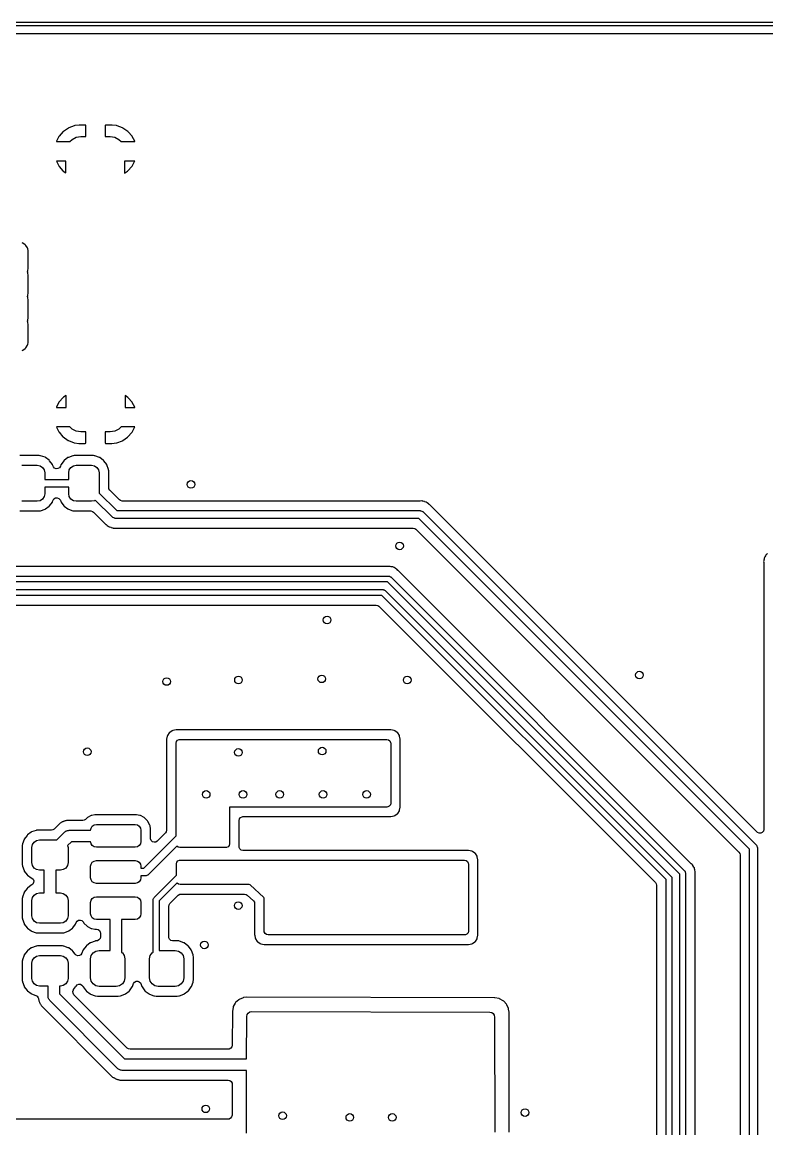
# Model space of a CAD drawing. Extents: x 0 to 4.25, y -4.33 to 0.
# Drawn here: x 0.429 to 1.201, y -1.145 to 0.002 of the extents above; entities that cross this region are included whole.
import ezdxf

# ---------------------------------------------------------------- set-up
doc = ezdxf.new("R2010")
doc.units = 0
doc.header["$MEASUREMENT"] = 0
doc.layers.add('BLACK', color=7, linetype='CONTINUOUS')

msp = doc.modelspace()

# ---------------------------------------------------------------- linework, layer by layer
at = {"layer": 'BLACK', "linetype": 'CONTINUOUS'}
for p, q in [((0, 0.001969), (4.25197, 0.001969)), ((4.25, -0.001969), (0.001969, -0.001969)), ((0.013961, -0.009961), (4.23801, -0.009961)), ((0.471928, -0.11154), (0.467861, -0.116106)), ((0.472281, -0.11123), (0.471928, -0.11154)), ((0.47732, -0.107767), (0.472281, -0.11123)), ((0.477736, -0.107549), (0.47732, -0.107767)), ((0.483455, -0.105388), (0.477736, -0.107549)), ((0.483911, -0.105276), (0.483455, -0.105388)), ((0.488447, -0.104727), (0.483911, -0.105276)), ((0.488683, -0.104713), (0.488447, -0.104727)), ((0.49513, -0.104713), (0.488683, -0.104713)), ((0.495274, -0.104817), (0.49513, -0.104713)), ((0.495339, -0.105016), (0.495274, -0.104817)), ((0.495433, -0.105307), (0.495339, -0.105016)), ((0.495433, -0.116673), (0.495433, -0.105307)), ((0.515617, -0.104872), (0.515512, -0.105016)), ((0.515512, -0.105016), (0.515512, -0.116673)), ((0.516106, -0.104713), (0.515617, -0.104872)), ((0.522394, -0.104713), (0.516106, -0.104713)), ((0.522649, -0.104729), (0.522394, -0.104713)), ((0.527312, -0.105343), (0.522649, -0.104729)), ((0.527767, -0.10546), (0.527312, -0.105343)), ((0.533464, -0.107681), (0.527767, -0.10546)), ((0.533877, -0.107903), (0.533464, -0.107681)), ((0.53888, -0.111419), (0.533877, -0.107903)), ((0.539229, -0.111733), (0.53888, -0.111419)), ((0.543249, -0.116341), (0.539229, -0.111733)), ((0.465, -0.121388), (0.464928, -0.121802)), ((0.464928, -0.121802), (0.465093, -0.12189)), ((0.467593, -0.116491), (0.465, -0.121388)), ((0.465093, -0.12189), (0.478946, -0.12189)), ((0.467861, -0.116106), (0.467593, -0.116491)), ((0.478946, -0.12189), (0.481249, -0.119587)), ((0.481249, -0.119587), (0.485502, -0.11742)), ((0.485502, -0.11742), (0.490216, -0.116673)), ((0.490216, -0.116673), (0.495433, -0.116673)), ((0.515512, -0.116673), (0.520728, -0.116673)), ((0.520728, -0.116673), (0.525443, -0.11742)), ((0.525443, -0.11742), (0.529696, -0.119587)), ((0.529696, -0.119587), (0.531998, -0.12189)), ((0.531998, -0.12189), (0.545607, -0.12189)), ((0.543512, -0.116729), (0.543249, -0.116341)), ((0.546007, -0.121563), (0.543512, -0.116729)), ((0.545607, -0.12189), (0.546007, -0.12176)), ((0.546007, -0.12176), (0.546007, -0.121563)), ((0.465338, -0.141969), (0.464937, -0.142099)), ((0.464937, -0.142099), (0.464937, -0.142295)), ((0.464937, -0.142295), (0.467432, -0.147129)), ((0.474567, -0.141969), (0.465338, -0.141969)), ((0.467432, -0.147129), (0.467696, -0.147518)), ((0.467696, -0.147518), (0.471716, -0.152125)), ((0.474567, -0.154198), (0.474567, -0.141969)), ((0.535591, -0.141969), (0.535591, -0.154741)), ((0.545852, -0.141969), (0.535591, -0.141969)), ((0.539017, -0.152318), (0.543084, -0.147753)), ((0.543084, -0.147753), (0.543352, -0.147367)), ((0.543352, -0.147367), (0.545945, -0.142471)), ((0.546017, -0.142056), (0.545852, -0.141969)), ((0.545945, -0.142471), (0.546017, -0.142056)), ((0.471716, -0.152125), (0.472065, -0.152439)), ((0.472065, -0.152439), (0.474567, -0.154198)), ((0.535591, -0.154741), (0.538664, -0.152628)), ((0.538664, -0.152628), (0.539017, -0.152318)), ((0.429963, -0.227073), (0.429263, -0.226783)), ((0.432622, -0.22885), (0.429963, -0.227073)), ((0.433158, -0.229386), (0.432622, -0.22885)), ((0.434935, -0.232045), (0.433158, -0.229386)), ((0.435225, -0.232744), (0.434935, -0.232045)), ((0.435691, -0.235088), (0.435225, -0.232744)), ((0.435728, -0.23547), (0.435691, -0.235088)), ((0.435728, -0.252798), (0.435728, -0.23547)), ((0.434978, -0.256705), (0.435159, -0.255912)), ((0.435188, -0.257941), (0.434978, -0.256705)), ((0.435148, -0.25591), (0.435691, -0.25318)), ((0.435159, -0.255912), (0.435148, -0.25591)), ((0.435148, -0.257949), (0.435188, -0.257941)), ((0.435691, -0.260678), (0.435148, -0.257949)), ((0.435691, -0.25318), (0.435728, -0.252798)), ((0.435728, -0.26106), (0.435691, -0.260678)), ((0.435728, -0.278389), (0.435728, -0.26106)), ((0.434978, -0.282295), (0.435159, -0.281502)), ((0.435188, -0.283531), (0.434978, -0.282295)), ((0.435148, -0.2815), (0.435691, -0.27877)), ((0.435159, -0.281502), (0.435148, -0.2815)), ((0.435148, -0.283539), (0.435188, -0.283531)), ((0.435691, -0.286269), (0.435148, -0.283539)), ((0.435691, -0.27877), (0.435728, -0.278389)), ((0.435728, -0.286651), (0.435691, -0.286269)), ((0.435728, -0.303979), (0.435728, -0.286651)), ((0.434978, -0.307886), (0.435159, -0.307093)), ((0.435188, -0.309122), (0.434978, -0.307886)), ((0.435148, -0.307091), (0.435691, -0.304361)), ((0.435159, -0.307093), (0.435148, -0.307091)), ((0.435148, -0.30913), (0.435188, -0.309122)), ((0.435691, -0.31186), (0.435148, -0.30913)), ((0.435691, -0.304361), (0.435728, -0.303979)), ((0.435728, -0.312241), (0.435691, -0.31186)), ((0.435728, -0.32957), (0.435728, -0.312241)), ((0.434935, -0.332995), (0.435225, -0.332295)), ((0.435225, -0.332295), (0.435691, -0.329951)), ((0.435691, -0.329951), (0.435728, -0.32957)), ((0.429263, -0.338256), (0.429963, -0.337966)), ((0.429963, -0.337966), (0.432622, -0.336189)), ((0.432622, -0.336189), (0.433158, -0.335654)), ((0.433158, -0.335654), (0.434935, -0.332995)), ((0.471928, -0.387131), (0.467861, -0.391696)), ((0.472281, -0.38682), (0.471928, -0.387131)), ((0.474961, -0.384978), (0.472281, -0.38682)), ((0.474961, -0.39748), (0.474961, -0.384978)), ((0.53888, -0.387009), (0.535984, -0.384974)), ((0.535984, -0.384974), (0.535984, -0.39748)), ((0.539229, -0.387323), (0.53888, -0.387009)), ((0.543249, -0.391931), (0.539229, -0.387323)), ((0.465, -0.396978), (0.464928, -0.397393)), ((0.464928, -0.397393), (0.465093, -0.39748)), ((0.467593, -0.392081), (0.465, -0.396978)), ((0.465093, -0.39748), (0.474961, -0.39748)), ((0.467861, -0.391696), (0.467593, -0.392081)), ((0.535984, -0.39748), (0.545607, -0.39748)), ((0.543512, -0.392319), (0.543249, -0.391931)), ((0.546007, -0.397154), (0.543512, -0.392319)), ((0.545607, -0.39748), (0.546007, -0.39735)), ((0.546007, -0.39735), (0.546007, -0.397154)), ((0.465338, -0.417559), (0.464937, -0.417689)), ((0.464937, -0.417689), (0.464937, -0.417886)), ((0.464937, -0.417886), (0.467432, -0.42272)), ((0.478946, -0.417559), (0.465338, -0.417559)), ((0.467432, -0.42272), (0.467696, -0.423108)), ((0.467696, -0.423108), (0.471716, -0.427716)), ((0.481249, -0.419862), (0.478946, -0.417559)), ((0.485502, -0.422029), (0.481249, -0.419862)), ((0.490216, -0.422776), (0.485502, -0.422029)), ((0.495433, -0.422776), (0.490216, -0.422776)), ((0.495433, -0.434433), (0.495433, -0.422776)), ((0.520728, -0.422776), (0.515512, -0.422776)), ((0.515512, -0.422776), (0.515512, -0.434142)), ((0.525443, -0.422029), (0.520728, -0.422776)), ((0.529696, -0.419862), (0.525443, -0.422029)), ((0.531998, -0.417559), (0.529696, -0.419862)), ((0.545852, -0.417559), (0.531998, -0.417559)), ((0.539017, -0.427908), (0.543084, -0.423343)), ((0.543084, -0.423343), (0.543352, -0.422958)), ((0.543352, -0.422958), (0.545945, -0.418061)), ((0.546017, -0.417646), (0.545852, -0.417559)), ((0.545945, -0.418061), (0.546017, -0.417646)), ((0.471716, -0.427716), (0.472065, -0.42803)), ((0.472065, -0.42803), (0.477068, -0.431546)), ((0.477068, -0.431546), (0.477481, -0.431768)), ((0.477481, -0.431768), (0.483178, -0.433989)), ((0.483178, -0.433989), (0.483632, -0.434106)), ((0.483632, -0.434106), (0.488295, -0.434719)), ((0.488295, -0.434719), (0.488551, -0.434736)), ((0.488551, -0.434736), (0.494839, -0.434736)), ((0.494839, -0.434736), (0.495328, -0.434577)), ((0.495328, -0.434577), (0.495433, -0.434433)), ((0.515512, -0.434142), (0.515671, -0.434631)), ((0.515671, -0.434631), (0.515815, -0.434736)), ((0.515815, -0.434736), (0.522262, -0.434736)), ((0.522262, -0.434736), (0.522498, -0.434722)), ((0.522498, -0.434722), (0.527033, -0.434173)), ((0.527033, -0.434173), (0.527489, -0.434061)), ((0.527489, -0.434061), (0.533209, -0.4319)), ((0.533209, -0.4319), (0.533625, -0.431682)), ((0.533625, -0.431682), (0.538664, -0.428219)), ((0.538664, -0.428219), (0.539017, -0.427908)), ((0.446966, -0.447303), (0.427129, -0.447303)), ((0.44715, -0.447312), (0.446966, -0.447303)), ((0.448066, -0.447398), (0.44715, -0.447312)), ((0.483283, -0.447351), (0.482367, -0.447438)), ((0.483467, -0.447343), (0.483283, -0.447351)), ((0.503304, -0.447343), (0.483467, -0.447343)), ((0.503488, -0.447351), (0.503304, -0.447343)), ((0.504404, -0.447438), (0.503488, -0.447351)), ((0.429173, -0.457283), (0.444921, -0.457283)), ((0.444921, -0.457283), (0.447935, -0.457883)), ((0.447935, -0.457883), (0.450489, -0.45959)), ((0.448529, -0.4475), (0.448066, -0.447398)), ((0.453094, -0.449103), (0.448529, -0.4475)), ((0.453606, -0.449374), (0.453094, -0.449103)), ((0.457453, -0.452216), (0.453606, -0.449374)), ((0.457863, -0.452626), (0.457453, -0.452216)), ((0.460704, -0.456473), (0.457863, -0.452626)), ((0.460976, -0.456985), (0.460704, -0.456473)), ((0.461449, -0.458334), (0.460976, -0.456985)), ((0.461834, -0.459133), (0.461449, -0.458334)), ((0.468998, -0.458334), (0.468049, -0.45984)), ((0.469457, -0.457024), (0.468998, -0.458334)), ((0.469729, -0.456512), (0.469457, -0.457024)), ((0.47257, -0.452665), (0.469729, -0.456512)), ((0.47298, -0.452255), (0.47257, -0.452665)), ((0.476827, -0.449414), (0.47298, -0.452255)), ((0.477339, -0.449142), (0.476827, -0.449414)), ((0.481904, -0.447539), (0.477339, -0.449142)), ((0.479944, -0.459629), (0.482499, -0.457922)), ((0.482367, -0.447438), (0.481904, -0.447539)), ((0.482499, -0.457922), (0.485512, -0.457323)), ((0.485512, -0.457323), (0.50126, -0.457323)), ((0.50126, -0.457323), (0.504273, -0.457922)), ((0.504273, -0.457922), (0.506828, -0.459629)), ((0.504868, -0.447539), (0.504404, -0.447438)), ((0.509432, -0.449142), (0.504868, -0.447539)), ((0.509945, -0.449414), (0.509432, -0.449142)), ((0.513792, -0.452255), (0.509945, -0.449414)), ((0.514202, -0.452665), (0.513792, -0.452255)), ((0.517043, -0.456512), (0.514202, -0.452665)), ((0.517314, -0.457024), (0.517043, -0.456512)), ((0.518917, -0.461589), (0.517314, -0.457024)), ((0.450489, -0.45959), (0.452196, -0.462144)), ((0.452196, -0.462144), (0.452795, -0.465157)), ((0.452795, -0.465157), (0.452795, -0.471984)), ((0.463092, -0.460393), (0.461834, -0.459133)), ((0.464771, -0.460983), (0.463092, -0.460393)), ((0.46654, -0.460786), (0.464771, -0.460983)), ((0.468049, -0.45984), (0.46654, -0.460786)), ((0.477638, -0.465197), (0.478237, -0.462184)), ((0.477638, -0.471984), (0.477638, -0.465197)), ((0.478237, -0.462184), (0.479944, -0.459629)), ((0.506828, -0.459629), (0.508534, -0.462184)), ((0.508534, -0.462184), (0.509134, -0.465197)), ((0.509134, -0.465197), (0.509134, -0.486115)), ((0.519019, -0.462052), (0.518917, -0.461589)), ((0.519105, -0.462968), (0.519019, -0.462052)), ((0.519114, -0.463152), (0.519105, -0.462968)), ((0.519114, -0.480324), (0.519114, -0.463152)), ((0.452795, -0.471984), (0.477638, -0.471984)), ((0.477638, -0.479984), (0.452795, -0.479984)), ((0.452795, -0.479984), (0.452795, -0.486811)), ((0.477638, -0.48685), (0.477638, -0.479984)), ((0.519339, -0.481645), (0.519114, -0.480324)), ((0.520286, -0.483152), (0.519339, -0.481645)), ((0.450489, -0.492379), (0.447935, -0.494086)), ((0.452196, -0.489824), (0.450489, -0.492379)), ((0.452795, -0.486811), (0.452196, -0.489824)), ((0.461436, -0.493674), (0.462384, -0.492168)), ((0.462384, -0.492168), (0.463893, -0.491222)), ((0.463893, -0.491222), (0.465662, -0.491025)), ((0.465662, -0.491025), (0.467341, -0.491615)), ((0.467341, -0.491615), (0.468599, -0.492875)), ((0.468599, -0.492875), (0.468984, -0.493674)), ((0.478237, -0.489864), (0.477638, -0.48685)), ((0.479944, -0.492418), (0.478237, -0.489864)), ((0.482499, -0.494125), (0.479944, -0.492418)), ((0.509134, -0.486115), (0.527405, -0.504386)), ((0.530367, -0.493234), (0.520286, -0.483152)), ((0.53146, -0.494009), (0.530367, -0.493234)), ((0.427129, -0.504665), (0.446966, -0.504665)), ((0.444921, -0.494685), (0.429173, -0.494685)), ((0.447935, -0.494086), (0.444921, -0.494685)), ((0.446966, -0.504665), (0.44715, -0.504657)), ((0.44715, -0.504657), (0.448066, -0.50457)), ((0.448066, -0.50457), (0.448529, -0.504468)), ((0.448529, -0.504468), (0.453094, -0.502865)), ((0.453094, -0.502865), (0.453606, -0.502594)), ((0.453606, -0.502594), (0.457453, -0.499753)), ((0.457453, -0.499753), (0.457863, -0.499343)), ((0.457863, -0.499343), (0.460704, -0.495496)), ((0.460704, -0.495496), (0.460976, -0.494983)), ((0.460976, -0.494983), (0.461436, -0.493674)), ((0.468984, -0.493674), (0.469457, -0.495023)), ((0.469457, -0.495023), (0.469729, -0.495535)), ((0.469729, -0.495535), (0.47257, -0.499382)), ((0.47257, -0.499382), (0.47298, -0.499792)), ((0.47298, -0.499792), (0.476827, -0.502634)), ((0.476827, -0.502634), (0.477339, -0.502905)), ((0.477339, -0.502905), (0.481904, -0.504508)), ((0.481904, -0.504508), (0.482368, -0.504609)), ((0.482368, -0.504609), (0.483283, -0.504696)), ((0.485512, -0.494724), (0.482499, -0.494125)), ((0.483283, -0.504696), (0.483467, -0.504705)), ((0.483467, -0.504705), (0.500639, -0.504705)), ((0.50126, -0.494724), (0.485512, -0.494724)), ((0.500639, -0.504705), (0.502374, -0.505101)), ((0.504273, -0.494125), (0.50126, -0.494724)), ((0.505207, -0.493501), (0.504273, -0.494125)), ((0.52292, -0.511214), (0.505207, -0.493501)), ((0.527405, -0.504386), (0.841929, -0.504386)), ((0.533196, -0.494406), (0.53146, -0.494009)), ((0.548869, -0.494406), (0.533196, -0.494406)), ((0.550472, -0.494724), (0.548869, -0.494406)), ((0.56622, -0.494724), (0.550472, -0.494724)), ((0.567824, -0.494406), (0.56622, -0.494724)), ((0.841552, -0.494406), (0.567824, -0.494406)), ((0.841709, -0.494402), (0.841552, -0.494406)), ((0.843382, -0.494337), (0.841709, -0.494402)), ((0.841929, -0.504386), (0.842236, -0.504486)), ((0.842236, -0.504486), (0.842555, -0.504435)), ((0.842555, -0.504435), (0.843389, -0.50486)), ((0.843682, -0.494375), (0.843382, -0.494337)), ((0.844011, -0.494402), (0.843682, -0.494375)), ((0.844152, -0.494409), (0.844011, -0.494402)), ((0.844597, -0.494504), (0.844152, -0.494409)), ((0.846162, -0.495054), (0.844597, -0.494504)), ((0.846341, -0.495112), (0.846162, -0.495054)), ((0.847854, -0.495565), (0.846341, -0.495112)), ((0.848245, -0.495756), (0.847854, -0.495565)), ((0.848334, -0.495793), (0.848245, -0.495756)), ((0.848357, -0.495806), (0.848334, -0.495793)), ((0.848525, -0.495893), (0.848357, -0.495806)), ((0.848549, -0.495905), (0.848525, -0.495893)), ((0.848631, -0.495957), (0.848549, -0.495905)), ((0.849012, -0.496166), (0.848631, -0.495957)), ((0.850252, -0.497144), (0.849012, -0.496166)), ((0.850403, -0.497257), (0.850252, -0.497144)), ((0.850862, -0.497585), (0.850403, -0.497257)), ((0.851234, -0.4979), (0.850862, -0.497585)), ((0.851411, -0.498057), (0.851234, -0.4979)), ((0.851234, -0.4979), (0.851234, -0.4979)), ((0.852158, -0.498646), (0.851411, -0.498057)), ((0.852588, -0.499119), (0.852158, -0.498646)), ((0.852639, -0.499198), (0.852588, -0.499119)), ((0.853171, -0.499857), (0.852639, -0.499198)), ((1.19093, -0.837613), (0.853171, -0.499857)), ((0.502374, -0.505101), (0.503467, -0.505876)), ((0.503467, -0.505876), (0.514506, -0.516915)), ((0.523207, -0.511361), (0.52292, -0.511214)), ((0.523397, -0.511622), (0.523207, -0.511361)), ((0.524288, -0.511911), (0.523397, -0.511622)), ((0.525122, -0.512337), (0.524288, -0.511911)), ((0.525441, -0.512286), (0.525122, -0.512337)), ((0.525748, -0.512386), (0.525441, -0.512286)), ((0.840272, -0.512386), (0.525748, -0.512386)), ((1.18313, -0.85524), (0.840272, -0.512386)), ((0.843389, -0.50486), (0.84428, -0.50515)), ((0.84428, -0.50515), (0.84447, -0.505411)), ((0.84447, -0.505411), (0.844758, -0.505557)), ((0.844758, -0.505557), (1.18995, -0.850754)), ((0.514506, -0.516915), (0.515038, -0.517574)), ((0.515038, -0.517574), (0.515089, -0.517653)), ((0.515089, -0.517653), (0.515519, -0.518126)), ((0.515519, -0.518126), (0.516266, -0.518714)), ((0.516266, -0.518714), (0.516443, -0.518872)), ((0.516443, -0.518872), (0.516443, -0.518872)), ((0.516443, -0.518872), (0.516816, -0.519187)), ((0.516816, -0.519187), (0.517274, -0.519514)), ((0.517274, -0.519514), (0.517425, -0.519628)), ((0.517425, -0.519628), (0.518665, -0.520606)), ((0.518665, -0.520606), (0.519046, -0.520815)), ((0.519046, -0.520815), (0.519128, -0.520867)), ((0.519128, -0.520867), (0.519153, -0.520879)), ((0.519153, -0.520879), (0.519319, -0.520965)), ((0.519319, -0.520965), (0.519343, -0.520978)), ((0.519343, -0.520978), (0.519432, -0.521016)), ((0.519432, -0.521016), (0.519823, -0.521207)), ((0.519823, -0.521207), (0.521336, -0.52166)), ((0.521336, -0.52166), (0.521516, -0.521718)), ((0.521516, -0.521718), (0.52308, -0.522267)), ((0.52308, -0.522267), (0.523525, -0.522363)), ((0.523525, -0.522363), (0.523666, -0.522369)), ((0.523666, -0.522369), (0.523995, -0.522397)), ((0.523995, -0.522397), (0.524295, -0.522435)), ((0.524295, -0.522435), (0.525968, -0.522369)), ((0.525968, -0.522369), (0.526125, -0.522366)), ((0.526125, -0.522366), (0.834481, -0.522366)), ((0.834481, -0.522366), (0.836217, -0.522762)), ((0.836217, -0.522762), (0.83731, -0.523538)), ((0.83731, -0.523538), (1.17197, -0.858202)), ((1.20036, -0.549946), (1.19979, -0.550932)), ((1.20079, -0.549429), (1.20036, -0.549946)), ((1.20166, -0.548697), (1.20079, -0.549429)), ((1.1977, -0.55636), (1.19764, -0.557032)), ((1.19764, -0.557032), (1.19774, -0.558166)), ((1.19799, -0.55526), (1.1977, -0.55636)), ((1.19774, -0.558166), (1.19776, -0.558515)), ((1.19776, -0.558515), (1.19776, -0.834785)), ((1.19807, -0.55492), (1.19799, -0.55526)), ((1.19827, -0.553799), (1.19807, -0.55492)), ((1.19857, -0.552964), (1.19827, -0.553799)), ((1.19895, -0.552159), (1.19857, -0.552964)), ((1.1996, -0.551226), (1.19895, -0.552159)), ((1.19979, -0.550932), (1.1996, -0.551226)), ((0.299036, -0.572214), (0.809126, -0.572214)), ((0.808385, -0.562234), (0.304827, -0.562234)), ((0.808733, -0.562219), (0.808385, -0.562234)), ((0.809935, -0.562113), (0.808733, -0.562219)), ((0.809126, -0.572214), (0.809311, -0.572247)), ((0.809311, -0.572247), (0.809389, -0.572226)), ((0.809389, -0.572226), (0.809509, -0.572282)), ((0.809509, -0.572282), (0.810157, -0.572396)), ((0.810608, -0.562172), (0.809935, -0.562113)), ((0.810157, -0.572396), (0.810662, -0.572819)), ((0.811773, -0.562484), (0.810608, -0.562172)), ((0.810662, -0.572819), (0.811258, -0.573097)), ((0.811258, -0.573097), (1.1158, -0.87764)), ((0.812113, -0.56256), (0.811773, -0.562484)), ((0.813301, -0.56277), (0.812113, -0.56256)), ((0.814158, -0.563081), (0.813301, -0.56277)), ((0.814984, -0.563466), (0.814158, -0.563081)), ((0.815972, -0.564158), (0.814984, -0.563466)), ((0.816266, -0.564346), (0.815972, -0.564158)), ((0.817311, -0.564949), (0.816266, -0.564346)), ((0.817829, -0.565383), (0.817311, -0.564949)), ((0.818604, -0.566307), (0.817829, -0.565383)), ((0.818839, -0.566564), (0.818604, -0.566307)), ((1.12233, -0.870058), (0.818839, -0.566564)), ((0.807877, -0.578244), (0.297788, -0.578244)), ((1.11065, -0.88102), (0.807877, -0.578244)), ((0.802066, -0.592274), (0.291976, -0.592274)), ((0.293225, -0.586244), (0.803315, -0.586244)), ((1.09662, -0.886832), (0.802066, -0.592274)), ((0.803315, -0.586244), (0.803499, -0.586277)), ((0.803499, -0.586277), (0.803578, -0.586256)), ((0.803578, -0.586256), (0.803698, -0.586312)), ((0.803698, -0.586312), (0.804346, -0.586426)), ((0.804346, -0.586426), (0.80485, -0.586849)), ((0.80485, -0.586849), (0.805447, -0.587127)), ((0.805447, -0.587127), (1.10177, -0.883451)), ((0.292718, -0.602254), (0.796275, -0.602254)), ((0.796275, -0.602254), (0.798011, -0.602651)), ((0.798011, -0.602651), (0.799103, -0.603426)), ((0.799103, -0.603426), (1.08547, -0.889794)), ((0.584865, -0.732547), (0.582276, -0.734277)), ((0.585565, -0.732258), (0.584865, -0.732547)), ((0.588811, -0.731612), (0.585565, -0.732258)), ((0.589192, -0.731575), (0.588811, -0.731612)), ((0.811044, -0.731575), (0.589192, -0.731575)), ((0.811425, -0.731612), (0.811044, -0.731575)), ((0.814673, -0.732258), (0.811425, -0.731612)), ((0.815373, -0.732548), (0.814673, -0.732258)), ((0.817962, -0.734278), (0.815373, -0.732548)), ((0.579035, -0.74173), (0.579016, -0.835616)), ((0.579073, -0.741348), (0.579035, -0.74173)), ((0.57972, -0.738101), (0.579073, -0.741348)), ((0.58001, -0.737401), (0.57972, -0.738101)), ((0.58174, -0.734812), (0.58001, -0.737401)), ((0.582276, -0.734277), (0.58174, -0.734812)), ((0.588936, -0.841467), (0.588956, -0.745495)), ((0.588956, -0.745495), (0.589352, -0.74376)), ((0.589352, -0.74376), (0.590463, -0.742368)), ((0.590463, -0.742368), (0.592067, -0.741596)), ((0.592067, -0.741596), (0.592956, -0.741496)), ((0.592956, -0.741496), (0.80728, -0.741496)), ((0.80728, -0.741496), (0.809015, -0.741892)), ((0.809015, -0.741892), (0.810407, -0.743002)), ((0.810407, -0.743002), (0.811179, -0.744606)), ((0.811179, -0.744606), (0.81128, -0.745496)), ((0.81128, -0.745496), (0.81128, -0.807575)), ((0.818497, -0.734814), (0.817962, -0.734278)), ((0.820227, -0.737403), (0.818497, -0.734814)), ((0.820517, -0.738103), (0.820227, -0.737403)), ((0.821163, -0.74135), (0.820517, -0.738103)), ((0.821201, -0.741732), (0.821163, -0.74135)), ((0.821201, -0.811339), (0.821201, -0.741732)), ((0.644384, -0.811734), (0.64428, -0.811878)), ((0.64428, -0.811878), (0.64428, -0.849581)), ((0.644874, -0.811575), (0.644384, -0.811734)), ((0.80728, -0.811575), (0.644874, -0.811575)), ((0.80817, -0.811475), (0.80728, -0.811575)), ((0.809774, -0.810702), (0.80817, -0.811475)), ((0.810883, -0.80931), (0.809774, -0.810702)), ((0.81128, -0.807575), (0.810883, -0.80931)), ((0.820517, -0.814968), (0.821163, -0.811721)), ((0.821163, -0.811721), (0.821201, -0.811339)), ((0.474601, -0.825851), (0.47399, -0.825998)), ((0.475219, -0.82565), (0.474601, -0.825851)), ((0.475821, -0.825555), (0.475219, -0.82565)), ((0.476782, -0.825555), (0.475821, -0.825555)), ((0.476783, -0.825555), (0.476782, -0.825555)), ((0.492232, -0.825555), (0.476783, -0.825555)), ((0.493553, -0.825331), (0.492232, -0.825555)), ((0.49506, -0.824384), (0.493553, -0.825331)), ((0.496607, -0.822836), (0.49506, -0.824384)), ((0.497101, -0.822478), (0.496607, -0.822836)), ((0.501034, -0.820473), (0.497101, -0.822478)), ((0.501614, -0.820285), (0.501034, -0.820473)), ((0.504877, -0.819768), (0.501614, -0.820285)), ((0.505183, -0.819744), (0.504877, -0.819768)), ((0.54773, -0.819744), (0.505183, -0.819744)), ((0.548036, -0.819768), (0.54773, -0.819744)), ((0.551299, -0.820285), (0.548036, -0.819768)), ((0.551879, -0.820473), (0.551299, -0.820285)), ((0.555813, -0.822478), (0.551879, -0.820473)), ((0.556306, -0.822836), (0.555813, -0.822478)), ((0.559428, -0.825958), (0.556306, -0.822836)), ((0.654201, -0.825496), (0.654597, -0.823761)), ((0.654201, -0.852575), (0.654201, -0.825496)), ((0.654597, -0.823761), (0.655707, -0.822369)), ((0.655707, -0.822369), (0.657311, -0.821596)), ((0.657311, -0.821596), (0.658201, -0.821496)), ((0.658201, -0.821496), (0.811044, -0.821496)), ((0.811044, -0.821496), (0.811425, -0.821459)), ((0.811425, -0.821459), (0.814673, -0.820813)), ((0.814673, -0.820813), (0.815373, -0.820523)), ((0.815373, -0.820523), (0.817962, -0.818793)), ((0.817962, -0.818793), (0.818497, -0.818257)), ((0.818497, -0.818257), (0.820227, -0.815668)), ((0.820227, -0.815668), (0.820517, -0.814968)), ((0.443806, -0.835807), (0.439241, -0.83741)), ((0.444269, -0.835705), (0.443806, -0.835807)), ((0.445185, -0.835619), (0.444269, -0.835705)), ((0.445369, -0.83561), (0.445185, -0.835619)), ((0.459712, -0.83561), (0.445369, -0.83561)), ((0.461033, -0.835386), (0.459712, -0.83561)), ((0.46254, -0.834439), (0.461033, -0.835386)), ((0.467635, -0.829344), (0.46254, -0.834439)), ((0.465503, -0.845591), (0.473801, -0.837293)), ((0.468315, -0.828664), (0.467635, -0.829344)), ((0.467635, -0.829344), (0.467635, -0.829344)), ((0.468808, -0.828306), (0.468315, -0.828664)), ((0.469387, -0.828011), (0.468808, -0.828306)), ((0.469922, -0.827683), (0.469387, -0.828011)), ((0.470448, -0.827301), (0.469922, -0.827683)), ((0.470992, -0.827024), (0.470448, -0.827301)), ((0.47161, -0.826823), (0.470992, -0.827024)), ((0.472189, -0.826583), (0.47161, -0.826823)), ((0.472769, -0.826288), (0.472189, -0.826583)), ((0.473348, -0.8261), (0.472769, -0.826288)), ((0.47399, -0.825998), (0.473348, -0.8261)), ((0.473801, -0.837293), (0.474485, -0.836898)), ((0.474485, -0.836898), (0.475043, -0.836339)), ((0.475043, -0.836339), (0.475806, -0.836135)), ((0.475806, -0.836135), (0.47649, -0.83574)), ((0.47649, -0.83574), (0.47728, -0.83574)), ((0.47728, -0.83574), (0.478043, -0.835535)), ((0.478043, -0.835535), (0.500393, -0.835535)), ((0.500393, -0.835535), (0.500824, -0.83337)), ((0.500824, -0.83337), (0.502104, -0.831454)), ((0.502104, -0.831454), (0.50402, -0.830174)), ((0.50402, -0.830174), (0.50628, -0.829724)), ((0.50628, -0.829724), (0.546634, -0.829724)), ((0.546634, -0.829724), (0.548894, -0.830174)), ((0.548894, -0.830174), (0.55081, -0.831454)), ((0.55081, -0.831454), (0.55209, -0.83337)), ((0.55209, -0.83337), (0.552539, -0.83563)), ((0.552539, -0.83563), (0.552539, -0.847441)), ((0.559786, -0.826451), (0.559428, -0.825958)), ((0.56179, -0.830385), (0.559786, -0.826451)), ((0.561979, -0.830965), (0.56179, -0.830385)), ((0.562496, -0.834227), (0.561979, -0.830965)), ((0.56252, -0.834534), (0.562496, -0.834227)), ((0.56252, -0.844111), (0.56252, -0.834534)), ((0.578619, -0.837352), (0.577844, -0.838444)), ((0.579016, -0.835616), (0.578619, -0.837352)), ((1.19736, -0.83652), (1.19625, -0.837912)), ((1.19776, -0.834785), (1.19736, -0.83652)), ((0.431359, -0.845292), (0.429756, -0.849857)), ((0.43163, -0.84478), (0.431359, -0.845292)), ((0.434472, -0.840933), (0.43163, -0.84478)), ((0.434882, -0.840523), (0.434472, -0.840933)), ((0.438729, -0.837681), (0.434882, -0.840523)), ((0.439241, -0.83741), (0.438729, -0.837681)), ((0.440139, -0.850451), (0.441846, -0.847897)), ((0.441846, -0.847897), (0.4444, -0.84619)), ((0.4444, -0.84619), (0.447413, -0.845591)), ((0.447413, -0.845591), (0.465503, -0.845591)), ((0.480529, -0.847535), (0.476552, -0.851512)), ((0.500393, -0.847535), (0.480529, -0.847535)), ((0.500824, -0.849701), (0.500393, -0.847535)), ((0.552539, -0.847441), (0.55209, -0.849701)), ((0.555465, -0.874937), (0.588936, -0.841467)), ((0.562545, -0.844559), (0.56252, -0.844111)), ((0.563133, -0.846239), (0.562545, -0.844559)), ((0.564392, -0.847498), (0.563133, -0.846239)), ((0.566072, -0.848086), (0.564392, -0.847498)), ((0.567841, -0.847887), (0.566072, -0.848086)), ((0.569348, -0.84694), (0.567841, -0.847887)), ((0.577844, -0.838444), (0.569348, -0.84694)), ((1.19126, -0.837912), (1.19093, -0.837613)), ((1.19287, -0.838684), (1.19126, -0.837912)), ((1.19465, -0.838684), (1.19287, -0.838684)), ((1.19625, -0.837912), (1.19465, -0.838684)), ((0.429568, -0.851236), (0.429559, -0.85142)), ((0.429559, -0.85142), (0.429559, -0.871257)), ((0.429654, -0.85032), (0.429568, -0.851236)), ((0.429756, -0.849857), (0.429654, -0.85032)), ((0.439539, -0.853465), (0.440139, -0.850451)), ((0.439539, -0.869213), (0.439539, -0.853465)), ((0.476552, -0.851512), (0.476941, -0.853465)), ((0.476941, -0.853465), (0.476941, -0.869213)), ((0.502104, -0.851617), (0.500824, -0.849701)), ((0.50402, -0.852897), (0.502104, -0.851617)), ((0.50628, -0.853346), (0.50402, -0.852897)), ((0.546634, -0.853346), (0.50628, -0.853346)), ((0.548894, -0.852897), (0.546634, -0.853346)), ((0.55081, -0.851617), (0.548894, -0.852897)), ((0.55209, -0.849701), (0.55081, -0.851617)), ((0.589729, -0.851986), (0.559951, -0.881765)), ((0.58981, -0.852154), (0.589729, -0.851986)), ((0.591204, -0.853262), (0.58981, -0.852154)), ((0.59294, -0.853655), (0.591204, -0.853262)), ((0.640286, -0.853581), (0.59294, -0.853655)), ((0.64117, -0.853481), (0.640286, -0.853581)), ((0.642774, -0.852708), (0.64117, -0.853481)), ((0.643883, -0.851316), (0.642774, -0.852708)), ((0.64428, -0.849581), (0.643883, -0.851316)), ((0.654301, -0.853465), (0.654201, -0.852575)), ((0.655073, -0.855069), (0.654301, -0.853465)), ((0.656465, -0.856179), (0.655073, -0.855069)), ((0.658201, -0.856575), (0.656465, -0.856179)), ((0.891512, -0.856575), (0.658201, -0.856575)), ((0.891894, -0.856612), (0.891512, -0.856575)), ((0.895142, -0.857258), (0.891894, -0.856612)), ((0.895841, -0.857548), (0.895142, -0.857258)), ((0.89843, -0.859278), (0.895841, -0.857548)), ((0.898966, -0.859814), (0.89843, -0.859278)), ((0.900696, -0.862403), (0.898966, -0.859814)), ((1.17197, -0.858202), (1.17292, -0.859709)), ((1.17292, -0.859709), (1.17315, -0.86103)), ((1.18313, -1.24764), (1.18313, -0.85524)), ((1.18995, -0.850754), (1.1901, -0.851042)), ((1.1901, -0.851042), (1.19036, -0.851232)), ((1.19036, -0.851232), (1.19065, -0.852122)), ((1.19065, -0.852122), (1.19108, -0.852957)), ((1.19108, -0.852957), (1.19103, -0.853276)), ((1.19103, -0.853276), (1.19113, -0.853583)), ((1.19113, -0.853583), (1.19113, -1.24598)), ((0.429559, -0.871257), (0.429568, -0.871441)), ((0.429568, -0.871441), (0.429654, -0.872357)), ((0.440139, -0.872226), (0.439539, -0.869213)), ((0.476941, -0.869213), (0.476342, -0.872226)), ((0.500374, -0.873031), (0.500824, -0.870772)), ((0.500824, -0.870772), (0.502104, -0.868856)), ((0.502104, -0.868856), (0.50402, -0.867576)), ((0.50402, -0.867576), (0.50628, -0.867126)), ((0.50628, -0.867126), (0.546634, -0.867126)), ((0.546634, -0.867126), (0.548894, -0.867576)), ((0.548894, -0.867576), (0.55081, -0.868856)), ((0.55081, -0.868856), (0.55209, -0.870772)), ((0.55209, -0.870772), (0.552539, -0.873031)), ((0.589201, -0.870496), (0.589597, -0.868761)), ((0.589201, -0.882332), (0.589201, -0.870496)), ((0.589597, -0.868761), (0.590707, -0.867369)), ((0.590707, -0.867369), (0.592311, -0.866596)), ((0.592311, -0.866596), (0.593201, -0.866496)), ((0.593201, -0.866496), (0.887748, -0.866496)), ((0.887748, -0.866496), (0.889484, -0.866892)), ((0.889484, -0.866892), (0.890876, -0.868002)), ((0.890876, -0.868002), (0.891648, -0.869606)), ((0.891648, -0.869606), (0.891748, -0.870496)), ((0.891748, -0.870496), (0.891748, -0.940185)), ((0.900986, -0.863103), (0.900696, -0.862403)), ((0.901632, -0.86635), (0.900986, -0.863103)), ((0.901669, -0.866732), (0.901632, -0.86635)), ((0.901669, -0.943949), (0.901669, -0.866732)), ((1.12259, -0.870294), (1.12233, -0.870058)), ((1.12351, -0.871069), (1.12259, -0.870294)), ((1.12395, -0.871587), (1.12351, -0.871069)), ((1.12455, -0.872631), (1.12395, -0.871587)), ((1.17315, -0.86103), (1.17315, -1.24572)), ((0.429654, -0.872357), (0.429756, -0.87282)), ((0.429756, -0.87282), (0.431359, -0.877385)), ((0.431359, -0.877385), (0.43163, -0.877897)), ((0.43163, -0.877897), (0.434472, -0.881744)), ((0.434472, -0.881744), (0.434882, -0.882154)), ((0.434882, -0.882154), (0.438729, -0.884996)), ((0.441846, -0.87478), (0.440139, -0.872226)), ((0.4444, -0.876487), (0.441846, -0.87478)), ((0.447413, -0.877087), (0.4444, -0.876487)), ((0.45224, -0.877087), (0.447413, -0.877087)), ((0.45224, -0.90063), (0.45224, -0.877087)), ((0.469067, -0.877087), (0.46424, -0.877087)), ((0.46424, -0.877087), (0.46424, -0.90063)), ((0.47208, -0.876487), (0.469067, -0.877087)), ((0.474635, -0.87478), (0.47208, -0.876487)), ((0.476342, -0.872226), (0.474635, -0.87478)), ((0.500374, -0.884843), (0.500374, -0.873031)), ((0.552539, -0.873031), (0.552539, -0.874937)), ((0.552539, -0.874937), (0.555465, -0.874937)), ((0.557122, -0.882937), (0.552539, -0.882937)), ((0.552539, -0.882937), (0.552539, -0.884843)), ((0.557429, -0.882837), (0.557122, -0.882937)), ((0.557748, -0.882888), (0.557429, -0.882837)), ((0.558582, -0.882463), (0.557748, -0.882888)), ((0.559473, -0.882173), (0.558582, -0.882463)), ((0.559663, -0.881912), (0.559473, -0.882173)), ((0.559951, -0.881765), (0.559663, -0.881912)), ((0.566119, -0.905414), (0.589201, -0.882332)), ((1.11065, -1.28745), (1.11065, -0.88102)), ((1.1158, -0.87764), (1.11591, -0.877793)), ((1.11591, -0.877793), (1.11598, -0.877833)), ((1.11598, -0.877833), (1.11602, -0.877958)), ((1.11602, -0.877958), (1.1164, -0.878497)), ((1.1164, -0.878497), (1.11646, -0.879153)), ((1.11646, -0.879153), (1.11668, -0.879771)), ((1.11668, -0.879771), (1.11668, -1.2862)), ((1.12474, -0.872925), (1.12455, -0.872631)), ((1.12543, -0.873914), (1.12474, -0.872925)), ((1.12582, -0.87474), (1.12543, -0.873914)), ((1.12613, -0.875596), (1.12582, -0.87474)), ((1.12634, -0.876784), (1.12613, -0.875596)), ((1.12641, -0.877125), (1.12634, -0.876784)), ((1.12673, -0.87829), (1.12641, -0.877125)), ((1.12666, -0.880513), (1.12668, -0.880165)), ((1.12666, -1.28041), (1.12666, -0.880513)), ((1.12668, -0.880165), (1.12678, -0.878963)), ((1.12678, -0.878963), (1.12673, -0.87829)), ((0.438729, -0.892721), (0.434882, -0.895562)), ((0.438729, -0.884996), (0.439347, -0.885323)), ((0.439347, -0.892393), (0.438729, -0.892721)), ((0.439347, -0.885323), (0.440696, -0.886485)), ((0.440505, -0.89147), (0.439347, -0.892393)), ((0.441338, -0.889896), (0.440505, -0.89147)), ((0.440696, -0.886485), (0.441406, -0.888118)), ((0.441406, -0.888118), (0.441338, -0.889896)), ((0.500824, -0.887102), (0.500374, -0.884843)), ((0.502104, -0.889018), (0.500824, -0.887102)), ((0.50402, -0.890299), (0.502104, -0.889018)), ((0.50628, -0.890748), (0.50402, -0.890299)), ((0.546634, -0.890748), (0.50628, -0.890748)), ((0.548894, -0.890299), (0.546634, -0.890748)), ((0.55081, -0.889018), (0.548894, -0.890299)), ((0.55209, -0.887102), (0.55081, -0.889018)), ((0.552539, -0.884843), (0.55209, -0.887102)), ((0.589928, -0.89009), (0.57124, -0.908778)), ((0.590073, -0.890391), (0.589928, -0.89009)), ((0.591465, -0.891501), (0.590073, -0.890391)), ((0.593201, -0.891898), (0.591465, -0.891501)), ((0.664762, -0.891898), (0.593201, -0.891898)), ((0.665682, -0.892314), (0.664762, -0.891898)), ((0.679916, -0.905293), (0.665682, -0.892314)), ((1.08547, -0.889794), (1.08642, -0.891301)), ((1.08642, -0.891301), (1.08664, -0.892623)), ((1.08664, -0.892623), (1.08664, -1.29252)), ((1.09662, -1.29326), (1.09662, -0.886832)), ((1.10177, -0.883451), (1.10188, -0.883604)), ((1.10188, -0.883604), (1.10195, -0.883645)), ((1.10195, -0.883645), (1.10199, -0.883769)), ((1.10199, -0.883769), (1.10237, -0.884309)), ((1.10237, -0.884309), (1.10243, -0.884964)), ((1.10243, -0.884964), (1.10265, -0.885583)), ((1.10265, -0.885583), (1.10265, -1.29201)), ((0.429654, -0.90536), (0.429568, -0.906276)), ((0.429756, -0.904896), (0.429654, -0.90536)), ((0.431359, -0.900331), (0.429756, -0.904896)), ((0.43163, -0.899819), (0.431359, -0.900331)), ((0.434472, -0.895972), (0.43163, -0.899819)), ((0.434882, -0.895562), (0.434472, -0.895972)), ((0.439539, -0.908504), (0.440139, -0.905491)), ((0.440139, -0.905491), (0.441846, -0.902936)), ((0.441846, -0.902936), (0.4444, -0.901229)), ((0.4444, -0.901229), (0.447413, -0.90063)), ((0.447413, -0.90063), (0.45224, -0.90063)), ((0.46424, -0.90063), (0.469067, -0.90063)), ((0.469067, -0.90063), (0.47208, -0.901229)), ((0.47208, -0.901229), (0.474635, -0.902936)), ((0.474635, -0.902936), (0.476342, -0.905491)), ((0.476342, -0.905491), (0.476941, -0.908504)), ((0.502104, -0.906257), (0.50402, -0.904977)), ((0.50402, -0.904977), (0.50628, -0.904528)), ((0.50628, -0.904528), (0.546634, -0.904528)), ((0.546634, -0.904528), (0.548894, -0.904977)), ((0.548894, -0.904977), (0.55081, -0.906257)), ((0.565421, -0.906509), (0.565842, -0.906008)), ((0.565842, -0.906008), (0.566119, -0.905414)), ((0.582392, -0.91174), (0.591142, -0.90299)), ((0.591142, -0.90299), (0.59265, -0.902043)), ((0.59265, -0.902043), (0.593971, -0.901819)), ((0.593971, -0.901819), (0.659831, -0.901819)), ((0.659831, -0.901819), (0.661566, -0.902215)), ((0.661566, -0.902215), (0.662526, -0.902863)), ((0.662526, -0.902863), (0.668975, -0.908743)), ((0.680201, -0.906169), (0.679916, -0.905293)), ((0.680201, -0.940185), (0.680201, -0.906169)), ((0.429568, -0.906276), (0.429559, -0.906459)), ((0.429559, -0.906459), (0.429559, -0.926296)), ((0.439539, -0.924252), (0.439539, -0.908504)), ((0.476941, -0.908504), (0.476941, -0.924252)), ((0.500374, -0.910433), (0.500824, -0.908173)), ((0.500374, -0.922244), (0.500374, -0.910433)), ((0.500824, -0.908173), (0.502104, -0.906257)), ((0.55081, -0.906257), (0.55209, -0.908173)), ((0.55209, -0.908173), (0.552539, -0.910433)), ((0.552539, -0.910433), (0.552539, -0.922244)), ((0.56524, -0.907535), (0.565272, -0.907352)), ((0.56524, -0.961923), (0.56524, -0.907535)), ((0.565252, -0.907274), (0.565307, -0.907154)), ((0.565272, -0.907352), (0.565252, -0.907274)), ((0.565307, -0.907154), (0.565421, -0.906509)), ((0.57124, -0.908778), (0.57124, -0.960157)), ((0.58122, -0.914569), (0.581617, -0.912833)), ((0.58122, -0.946177), (0.58122, -0.914569)), ((0.581617, -0.912833), (0.582392, -0.91174)), ((0.668975, -0.908743), (0.66999, -0.910205)), ((0.66999, -0.910205), (0.67028, -0.911699)), ((0.67028, -0.911699), (0.67028, -0.943949)), ((0.429559, -0.926296), (0.429568, -0.926481)), ((0.429568, -0.926481), (0.429654, -0.927396)), ((0.429654, -0.927396), (0.429756, -0.92786)), ((0.429756, -0.92786), (0.431359, -0.932424)), ((0.440139, -0.927265), (0.439539, -0.924252)), ((0.441846, -0.92982), (0.440139, -0.927265)), ((0.476342, -0.927265), (0.474635, -0.92982)), ((0.476941, -0.924252), (0.476342, -0.927265)), ((0.486449, -0.92984), (0.487957, -0.928894)), ((0.487957, -0.928894), (0.489726, -0.928697)), ((0.489726, -0.928697), (0.491406, -0.929287)), ((0.500824, -0.924504), (0.500374, -0.922244)), ((0.502104, -0.92642), (0.500824, -0.924504)), ((0.50402, -0.9277), (0.502104, -0.92642)), ((0.50628, -0.92815), (0.50402, -0.9277)), ((0.520457, -0.92815), (0.50628, -0.92815)), ((0.520457, -0.960157), (0.520457, -0.92815)), ((0.546634, -0.92815), (0.532457, -0.92815)), ((0.532457, -0.92815), (0.532457, -0.962242)), ((0.548894, -0.9277), (0.546634, -0.92815)), ((0.55081, -0.92642), (0.548894, -0.9277)), ((0.55209, -0.924504), (0.55081, -0.92642)), ((0.552539, -0.922244), (0.55209, -0.924504)), ((0.431359, -0.932424), (0.43163, -0.932937)), ((0.43163, -0.932937), (0.434472, -0.936784)), ((0.434472, -0.936784), (0.434882, -0.937194)), ((0.434882, -0.937194), (0.438729, -0.940035)), ((0.438729, -0.940035), (0.439241, -0.940306)), ((0.439241, -0.940306), (0.443806, -0.941909)), ((0.4444, -0.931527), (0.441846, -0.92982)), ((0.447413, -0.932126), (0.4444, -0.931527)), ((0.469067, -0.932126), (0.447413, -0.932126)), ((0.47208, -0.931527), (0.469067, -0.932126)), ((0.474635, -0.92982), (0.47208, -0.931527)), ((0.472675, -0.941909), (0.477239, -0.940306)), ((0.477239, -0.940306), (0.477752, -0.940035)), ((0.477752, -0.940035), (0.481599, -0.937194)), ((0.481599, -0.937194), (0.482009, -0.936784)), ((0.482009, -0.936784), (0.48485, -0.932937)), ((0.48485, -0.932937), (0.485121, -0.932424)), ((0.485121, -0.932424), (0.4855, -0.931346)), ((0.4855, -0.931346), (0.486449, -0.92984)), ((0.491406, -0.929287), (0.492663, -0.930547)), ((0.492663, -0.930547), (0.492838, -0.930855)), ((0.492838, -0.930855), (0.493127, -0.931423)), ((0.493127, -0.931423), (0.493486, -0.931916)), ((0.493486, -0.931916), (0.496607, -0.935038)), ((0.496607, -0.935038), (0.497101, -0.935396)), ((0.497101, -0.935396), (0.501034, -0.937401)), ((0.501034, -0.937401), (0.501614, -0.937589)), ((0.501614, -0.937589), (0.504877, -0.938106)), ((0.504877, -0.938106), (0.505183, -0.93813)), ((0.505183, -0.93813), (0.506476, -0.93813)), ((0.506476, -0.93813), (0.508212, -0.938526)), ((0.508212, -0.938526), (0.509604, -0.939636)), ((0.509604, -0.939636), (0.510376, -0.94124)), ((0.680301, -0.941075), (0.680201, -0.940185)), ((0.891748, -0.940185), (0.891352, -0.941921)), ((0.443806, -0.941909), (0.444269, -0.942011)), ((0.444269, -0.942011), (0.445185, -0.942098)), ((0.445185, -0.942098), (0.445369, -0.942106)), ((0.445369, -0.942106), (0.471111, -0.942106)), ((0.471111, -0.942106), (0.471295, -0.942098)), ((0.471295, -0.942098), (0.472211, -0.942011)), ((0.472211, -0.942011), (0.472675, -0.941909)), ((0.504924, -0.950513), (0.500362, -0.952224)), ((0.505398, -0.950401), (0.504924, -0.950513)), ((0.506908, -0.950237), (0.505398, -0.950401)), ((0.507366, -0.95016), (0.506908, -0.950237)), ((0.50897, -0.949387), (0.507366, -0.95016)), ((0.51008, -0.947996), (0.50897, -0.949387)), ((0.510476, -0.94626), (0.51008, -0.947996)), ((0.510376, -0.94124), (0.510476, -0.94213)), ((0.510476, -0.94213), (0.510476, -0.94626)), ((0.581321, -0.947067), (0.58122, -0.946177)), ((0.582093, -0.948671), (0.581321, -0.947067)), ((0.583485, -0.949781), (0.582093, -0.948671)), ((0.58522, -0.950177), (0.583485, -0.949781)), ((0.589659, -0.950177), (0.58522, -0.950177)), ((0.589871, -0.950189), (0.589659, -0.950177)), ((0.591822, -0.950401), (0.589871, -0.950189)), ((0.592297, -0.950513), (0.591822, -0.950401)), ((0.596859, -0.952224), (0.592297, -0.950513)), ((0.67028, -0.943949), (0.670317, -0.944331)), ((0.670317, -0.944331), (0.670963, -0.947579)), ((0.670963, -0.947579), (0.671253, -0.948278)), ((0.671253, -0.948278), (0.672983, -0.950867)), ((0.672983, -0.950867), (0.673519, -0.951403)), ((0.673519, -0.951403), (0.676108, -0.953133)), ((0.681073, -0.942679), (0.680301, -0.941075)), ((0.682465, -0.943789), (0.681073, -0.942679)), ((0.684201, -0.944185), (0.682465, -0.943789)), ((0.887748, -0.944185), (0.684201, -0.944185)), ((0.888638, -0.944085), (0.887748, -0.944185)), ((0.890242, -0.943312), (0.888638, -0.944085)), ((0.891352, -0.941921), (0.890242, -0.943312)), ((0.895841, -0.953133), (0.89843, -0.951403)), ((0.89843, -0.951403), (0.898966, -0.950867)), ((0.898966, -0.950867), (0.900696, -0.948278)), ((0.900696, -0.948278), (0.900986, -0.947578)), ((0.900986, -0.947578), (0.901632, -0.944331)), ((0.901632, -0.944331), (0.901669, -0.943949)), ((0.434472, -0.960933), (0.43163, -0.96478)), ((0.434882, -0.960523), (0.434472, -0.960933)), ((0.438729, -0.957681), (0.434882, -0.960523)), ((0.439241, -0.95741), (0.438729, -0.957681)), ((0.443806, -0.955807), (0.439241, -0.95741)), ((0.444269, -0.955705), (0.443806, -0.955807)), ((0.445185, -0.955619), (0.444269, -0.955705)), ((0.445369, -0.95561), (0.445185, -0.955619)), ((0.471112, -0.95561), (0.445369, -0.95561)), ((0.471295, -0.955619), (0.471112, -0.95561)), ((0.472211, -0.955705), (0.471295, -0.955619)), ((0.472675, -0.955807), (0.472211, -0.955705)), ((0.477239, -0.95741), (0.472675, -0.955807)), ((0.477752, -0.957681), (0.477239, -0.95741)), ((0.481599, -0.960523), (0.477752, -0.957681)), ((0.482009, -0.960933), (0.481599, -0.960523)), ((0.484359, -0.964115), (0.482009, -0.960933)), ((0.491322, -0.963142), (0.490341, -0.964628)), ((0.492448, -0.960137), (0.491322, -0.963142)), ((0.492713, -0.959653), (0.492448, -0.960137)), ((0.495615, -0.955781), (0.492713, -0.959653)), ((0.496006, -0.95539), (0.495615, -0.955781)), ((0.499877, -0.952489), (0.496006, -0.95539)), ((0.500362, -0.952224), (0.499877, -0.952489)), ((0.501056, -0.965626), (0.502976, -0.962752)), ((0.502976, -0.962752), (0.50585, -0.960832)), ((0.50585, -0.960832), (0.50924, -0.960157)), ((0.50924, -0.960157), (0.520457, -0.960157)), ((0.532457, -0.962242), (0.53322, -0.962752)), ((0.53322, -0.962752), (0.535141, -0.965626)), ((0.56208, -0.965626), (0.564, -0.962752)), ((0.564, -0.962752), (0.56524, -0.961923)), ((0.57124, -0.960157), (0.58798, -0.960157)), ((0.58798, -0.960157), (0.59137, -0.960832)), ((0.59137, -0.960832), (0.594244, -0.962752)), ((0.594244, -0.962752), (0.596164, -0.965626)), ((0.597344, -0.952489), (0.596859, -0.952224)), ((0.601215, -0.95539), (0.597344, -0.952489)), ((0.601606, -0.955781), (0.601215, -0.95539)), ((0.604507, -0.959653), (0.601606, -0.955781)), ((0.604772, -0.960137), (0.604507, -0.959653)), ((0.606483, -0.964699), (0.604772, -0.960137)), ((0.676108, -0.953133), (0.676807, -0.953423)), ((0.676807, -0.953423), (0.680055, -0.954069)), ((0.680055, -0.954069), (0.680437, -0.954106)), ((0.680437, -0.954106), (0.891512, -0.954106)), ((0.891512, -0.954106), (0.891894, -0.954069)), ((0.891894, -0.954069), (0.895141, -0.953423)), ((0.895141, -0.953423), (0.895841, -0.953133)), ((0.429568, -0.971236), (0.429559, -0.97142)), ((0.429559, -0.97142), (0.429559, -0.991257)), ((0.429654, -0.97032), (0.429568, -0.971236)), ((0.429756, -0.969857), (0.429654, -0.97032)), ((0.431359, -0.965292), (0.429756, -0.969857)), ((0.43163, -0.96478), (0.431359, -0.965292)), ((0.439539, -0.973465), (0.440139, -0.970451)), ((0.439539, -0.989213), (0.439539, -0.973465)), ((0.440139, -0.970451), (0.441846, -0.967897)), ((0.441846, -0.967897), (0.4444, -0.96619)), ((0.4444, -0.96619), (0.447413, -0.965591)), ((0.447413, -0.965591), (0.469067, -0.965591)), ((0.469067, -0.965591), (0.47208, -0.96619)), ((0.47208, -0.96619), (0.474635, -0.967897)), ((0.474635, -0.967897), (0.476342, -0.970451)), ((0.476342, -0.970451), (0.476941, -0.973465)), ((0.476941, -0.973465), (0.476941, -0.989213)), ((0.485374, -0.965077), (0.484359, -0.964115)), ((0.487041, -0.965702), (0.485374, -0.965077)), ((0.488814, -0.965542), (0.487041, -0.965702)), ((0.490341, -0.964628), (0.488814, -0.965542)), ((0.500382, -0.969016), (0.501056, -0.965626)), ((0.500382, -0.988701), (0.500382, -0.969016)), ((0.535141, -0.965626), (0.535815, -0.969016)), ((0.535815, -0.969016), (0.535815, -0.988701)), ((0.561406, -0.969016), (0.56208, -0.965626)), ((0.561406, -0.988701), (0.561406, -0.969016)), ((0.596164, -0.965626), (0.596839, -0.969016)), ((0.596839, -0.969016), (0.596839, -0.988701)), ((0.606595, -0.965174), (0.606483, -0.964699)), ((0.606807, -0.967126), (0.606595, -0.965174)), ((0.606819, -0.967337), (0.606807, -0.967126)), ((0.606819, -0.990379), (0.606819, -0.967337)), ((0.429559, -0.991257), (0.429568, -0.991441)), ((0.429568, -0.991441), (0.429654, -0.992357)), ((0.429654, -0.992357), (0.429756, -0.99282)), ((0.429756, -0.99282), (0.431359, -0.997385)), ((0.431359, -0.997385), (0.43163, -0.997897)), ((0.43163, -0.997897), (0.434472, -1.00174)), ((0.440139, -0.992226), (0.439539, -0.989213)), ((0.441846, -0.99478), (0.440139, -0.992226)), ((0.4444, -0.996487), (0.441846, -0.99478)), ((0.447413, -0.997087), (0.4444, -0.996487)), ((0.45624, -0.997087), (0.447413, -0.997087)), ((0.45624, -1.00786), (0.45624, -0.997087)), ((0.469067, -0.997087), (0.46824, -0.997087)), ((0.46824, -0.997087), (0.46824, -1.00537)), ((0.47208, -0.996487), (0.469067, -0.997087)), ((0.474635, -0.99478), (0.47208, -0.996487)), ((0.476342, -0.992226), (0.474635, -0.99478)), ((0.476941, -0.989213), (0.476342, -0.992226)), ((0.48266, -1.00086), (0.48485, -0.997897)), ((0.48485, -0.997897), (0.485208, -0.997221)), ((0.485208, -0.997221), (0.486371, -0.995872)), ((0.486371, -0.995872), (0.488003, -0.995161)), ((0.488003, -0.995161), (0.489782, -0.995229)), ((0.489782, -0.995229), (0.491355, -0.996062)), ((0.491355, -0.996062), (0.492295, -0.997338)), ((0.492295, -0.997338), (0.492311, -0.997329)), ((0.492311, -0.997329), (0.492377, -0.99745)), ((0.492377, -0.99745), (0.492411, -0.997495)), ((0.492411, -0.997495), (0.492435, -0.997556)), ((0.492435, -0.997556), (0.492713, -0.998064)), ((0.501056, -0.992091), (0.500382, -0.988701)), ((0.502976, -0.994965), (0.501056, -0.992091)), ((0.50585, -0.996885), (0.502976, -0.994965)), ((0.50924, -0.997559), (0.50585, -0.996885)), ((0.526957, -0.997559), (0.50924, -0.997559)), ((0.530347, -0.996885), (0.526957, -0.997559)), ((0.53322, -0.994965), (0.530347, -0.996885)), ((0.535141, -0.992091), (0.53322, -0.994965)), ((0.535815, -0.988701), (0.535141, -0.992091)), ((0.543483, -0.998064), (0.543749, -0.997579)), ((0.543749, -0.997579), (0.544865, -0.994602)), ((0.544865, -0.994602), (0.545845, -0.993116)), ((0.545845, -0.993116), (0.547373, -0.992203)), ((0.547373, -0.992203), (0.549146, -0.992042)), ((0.549146, -0.992042), (0.550813, -0.992667)), ((0.550813, -0.992667), (0.552043, -0.993954)), ((0.552043, -0.993954), (0.552356, -0.994602)), ((0.552356, -0.994602), (0.553472, -0.997579)), ((0.553472, -0.997579), (0.553737, -0.998064)), ((0.56208, -0.992091), (0.561406, -0.988701)), ((0.564, -0.994965), (0.56208, -0.992091)), ((0.566874, -0.996885), (0.564, -0.994965)), ((0.570264, -0.997559), (0.566874, -0.996885)), ((0.58798, -0.997559), (0.570264, -0.997559)), ((0.59137, -0.996885), (0.58798, -0.997559)), ((0.594244, -0.994965), (0.59137, -0.996885)), ((0.596164, -0.992091), (0.594244, -0.994965)), ((0.596839, -0.988701), (0.596164, -0.992091)), ((0.604507, -0.998064), (0.604772, -0.997579)), ((0.604772, -0.997579), (0.606483, -0.993017)), ((0.606483, -0.993017), (0.606595, -0.992543)), ((0.606595, -0.992543), (0.606807, -0.990591)), ((0.606807, -0.990591), (0.606819, -0.990379)), ((0.434472, -1.00174), (0.434882, -1.00215)), ((0.434882, -1.00215), (0.438729, -1.005)), ((0.438729, -1.005), (0.439241, -1.00527)), ((0.439241, -1.00527), (0.443614, -1.0068)), ((0.443614, -1.0068), (0.44512, -1.00775)), ((0.44512, -1.00775), (0.446066, -1.00926)), ((0.446066, -1.00926), (0.446239, -1.00995)), ((0.456445, -1.00862), (0.45624, -1.00786)), ((0.456445, -1.00941), (0.456445, -1.00862)), ((0.45684, -1.0101), (0.456445, -1.00941)), ((0.46824, -1.00537), (0.535403, -1.07254)), ((0.481903, -1.00279), (0.48249, -1.00111)), ((0.482102, -1.00456), (0.481903, -1.00279)), ((0.483049, -1.00607), (0.482102, -1.00456)), ((0.48249, -1.00111), (0.48266, -1.00086)), ((0.538365, -1.06138), (0.483049, -1.00607)), ((0.492713, -0.998064), (0.495615, -1.00194)), ((0.495615, -1.00194), (0.496006, -1.00233)), ((0.496006, -1.00233), (0.499877, -1.00523)), ((0.499877, -1.00523), (0.500362, -1.00549)), ((0.500362, -1.00549), (0.504924, -1.0072)), ((0.504924, -1.0072), (0.505398, -1.00732)), ((0.505398, -1.00732), (0.50735, -1.00753)), ((0.50735, -1.00753), (0.507562, -1.00754)), ((0.507562, -1.00754), (0.528636, -1.00754)), ((0.528636, -1.00754), (0.528847, -1.00753)), ((0.528847, -1.00753), (0.530799, -1.00732)), ((0.530799, -1.00732), (0.531273, -1.0072)), ((0.531273, -1.0072), (0.535835, -1.00549)), ((0.535835, -1.00549), (0.53632, -1.00523)), ((0.53632, -1.00523), (0.540191, -1.00233)), ((0.540191, -1.00233), (0.540582, -1.00194)), ((0.540582, -1.00194), (0.543483, -0.998064)), ((0.553737, -0.998064), (0.556638, -1.00194)), ((0.556638, -1.00194), (0.557029, -1.00233)), ((0.557029, -1.00233), (0.560901, -1.00523)), ((0.560901, -1.00523), (0.561385, -1.00549)), ((0.561385, -1.00549), (0.565947, -1.0072)), ((0.565947, -1.0072), (0.566422, -1.00732)), ((0.566422, -1.00732), (0.568373, -1.00753)), ((0.568373, -1.00753), (0.568585, -1.00754)), ((0.568585, -1.00754), (0.589659, -1.00754)), ((0.589659, -1.00754), (0.58987, -1.00753)), ((0.58987, -1.00753), (0.591822, -1.00732)), ((0.591822, -1.00732), (0.592297, -1.0072)), ((0.592297, -1.0072), (0.596859, -1.00549)), ((0.596859, -1.00549), (0.597344, -1.00523)), ((0.597344, -1.00523), (0.601215, -1.00233)), ((0.601215, -1.00233), (0.601606, -1.00194)), ((0.601606, -1.00194), (0.604507, -0.998064)), ((0.658246, -1.00927), (0.654289, -1.01099)), ((0.658789, -1.00912), (0.658246, -1.00927)), ((0.662058, -1.00872), (0.658789, -1.00912)), ((0.662299, -1.0087), (0.662058, -1.00872)), ((0.918782, -1.00937), (0.662299, -1.0087)), ((0.919104, -1.0094), (0.918782, -1.00937)), ((0.923482, -1.01014), (0.919104, -1.0094)), ((0.446239, -1.00995), (0.446355, -1.01068)), ((0.446355, -1.01068), (0.446556, -1.0113)), ((0.446556, -1.0113), (0.446703, -1.01191)), ((0.446703, -1.01191), (0.446804, -1.01255)), ((0.446804, -1.01255), (0.446993, -1.01313)), ((0.446993, -1.01313), (0.447288, -1.01371)), ((0.447288, -1.01371), (0.447528, -1.01429)), ((0.447528, -1.01429), (0.447729, -1.01491)), ((0.447729, -1.01491), (0.448006, -1.01545)), ((0.448006, -1.01545), (0.448388, -1.01598)), ((0.448388, -1.01598), (0.448716, -1.01651)), ((0.448716, -1.01651), (0.449011, -1.01709)), ((0.449011, -1.01709), (0.449369, -1.01759)), ((0.449369, -1.01759), (0.523189, -1.09141)), ((0.457044, -1.01086), (0.45684, -1.0101)), ((0.457603, -1.01142), (0.457044, -1.01086)), ((0.457998, -1.0121), (0.457603, -1.01142)), ((0.528675, -1.08278), (0.457998, -1.0121)), ((0.647947, -1.01909), (0.647203, -1.02347)), ((0.648157, -1.01848), (0.647947, -1.01909)), ((0.650202, -1.01473), (0.648157, -1.01848)), ((0.650597, -1.01422), (0.650202, -1.01473)), ((0.653751, -1.01134), (0.650597, -1.01422)), ((0.654289, -1.01099), (0.653751, -1.01134)), ((0.924088, -1.01035), (0.923482, -1.01014)), ((0.927842, -1.0124), (0.924088, -1.01035)), ((0.928347, -1.01279), (0.927842, -1.0124)), ((0.931234, -1.01595), (0.928347, -1.01279)), ((0.931583, -1.01648), (0.931234, -1.01595)), ((0.933308, -1.02044), (0.931583, -1.01648)), ((0.933455, -1.02098), (0.933308, -1.02044)), ((0.647176, -1.02379), (0.647075, -1.05857)), ((0.647203, -1.02347), (0.647176, -1.02379)), ((0.661956, -1.07254), (0.662083, -1.02862)), ((0.662083, -1.02862), (0.662469, -1.02671)), ((0.662469, -1.02671), (0.663558, -1.02509)), ((0.663558, -1.02509), (0.665183, -1.02401)), ((0.665183, -1.02401), (0.667096, -1.02364)), ((0.667096, -1.02364), (0.913968, -1.02428)), ((0.913968, -1.02428), (0.915881, -1.02467)), ((0.915881, -1.02467), (0.9175, -1.02576)), ((0.9175, -1.02576), (0.918579, -1.02738)), ((0.918579, -1.02738), (0.918955, -1.02927)), ((0.918955, -1.02927), (0.919134, -1.14865)), ((0.933854, -1.0242), (0.933455, -1.02098)), ((0.933869, -1.02443), (0.933854, -1.0242)), ((0.934055, -1.14863), (0.933869, -1.02443)), ((0.539458, -1.06216), (0.538365, -1.06138)), ((0.541193, -1.06256), (0.539458, -1.06216)), ((0.643075, -1.06256), (0.541193, -1.06256)), ((0.643954, -1.06246), (0.643075, -1.06256)), ((0.64556, -1.06169), (0.643954, -1.06246)), ((0.646674, -1.0603), (0.64556, -1.06169)), ((0.647075, -1.05857), (0.646674, -1.0603)), ((0.535403, -1.07254), (0.661956, -1.07254)), ((0.529359, -1.08317), (0.528675, -1.08278)), ((0.529917, -1.08373), (0.529359, -1.08317)), ((0.53068, -1.08394), (0.529917, -1.08373)), ((0.531364, -1.08433), (0.53068, -1.08394)), ((0.532154, -1.08433), (0.531364, -1.08433)), ((0.532917, -1.08454), (0.532154, -1.08433)), ((0.661921, -1.08454), (0.532917, -1.08454)), ((0.661734, -1.14947), (0.661921, -1.08454)), ((0.523189, -1.09141), (0.523682, -1.09176)), ((0.523682, -1.09176), (0.524261, -1.09206)), ((0.524261, -1.09206), (0.524796, -1.09239)), ((0.524796, -1.09239), (0.525322, -1.09277)), ((0.525322, -1.09277), (0.525866, -1.09305)), ((0.525866, -1.09305), (0.526484, -1.09325)), ((0.526484, -1.09325), (0.527064, -1.09349)), ((0.527064, -1.09349), (0.527643, -1.09378)), ((0.527643, -1.09378), (0.528222, -1.09397)), ((0.528222, -1.09397), (0.528864, -1.09407)), ((0.528864, -1.09407), (0.529475, -1.09422)), ((0.529475, -1.09422), (0.530093, -1.09442)), ((0.530093, -1.09442), (0.530695, -1.09452)), ((0.530695, -1.09452), (0.64296, -1.09452)), ((0.64296, -1.09452), (0.644695, -1.09491)), ((0.644695, -1.09491), (0.646087, -1.09602)), ((0.646087, -1.09602), (0.646859, -1.09763)), ((0.646859, -1.09763), (0.64696, -1.09853)), ((0.64696, -1.09853), (0.646866, -1.13106)), ((0.642868, -1.13505), (0.289181, -1.13526)), ((0.643745, -1.13495), (0.642868, -1.13505)), ((0.645351, -1.13419), (0.643745, -1.13495)), ((0.646465, -1.1328), (0.645351, -1.13419)), ((0.646866, -1.13106), (0.646465, -1.1328))]:
    msp.add_line(p, q, dxfattribs=at)
at = {"layer": 'BLACK'}
for centre in [(0.604331, -0.477165), (0.820472, -0.540945), (0.745276, -0.617717), (0.653543, -0.679921), (0.739764, -0.67874), (0.828346, -0.679921), (1.0689, -0.674803), (0.579134, -0.681496), (0.49685, -0.754331), (0.653425, -0.755), (0.74024, -0.753535), (0.620079, -0.798465), (0.65824, -0.798535), (0.69624, -0.798535), (0.74124, -0.798535), (0.78624, -0.798535), (0.653268, -0.913701), (0.618228, -0.954567), (0.619685, -1.12441), (0.699291, -1.13154), (0.768894, -1.13327), (0.812894, -1.13327), (0.950394, -1.12835)]:
    msp.add_circle(centre, 0.003937, dxfattribs=at)

doc.saveas('drawing.dxf')
